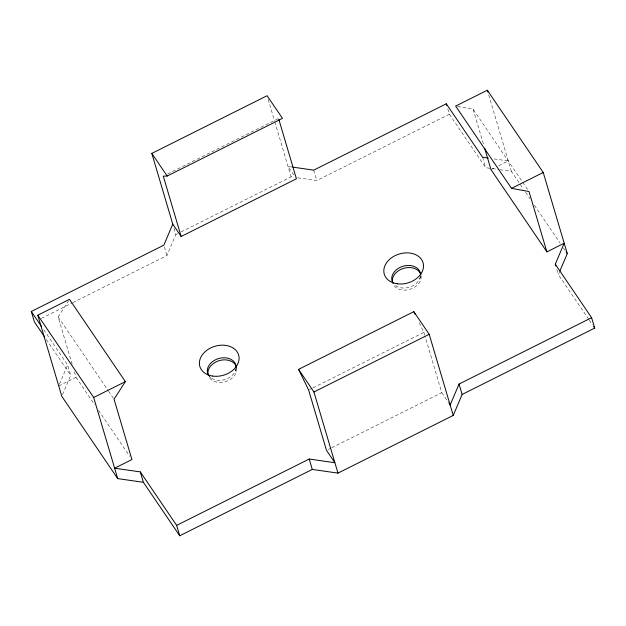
<?xml version="1.0" encoding="UTF-8"?>
<svg xmlns="http://www.w3.org/2000/svg" width="626" height="626" viewBox="0 0 626 626"><rect width="100%" height="100%" fill="white"/><g stroke="black" fill="none" stroke-linecap="round" stroke-linejoin="round"><path stroke-width="0.47" stroke-dasharray="3.13 2.35" d="M235.321 371.015L235.916 369.324M419.756 278.711L420.649 276.183M59.47 384.192L67.639 364.95L43.773 329.832M62.553 394.599L70.715 375.35L67.639 364.95M72.757 302.679L166.946 255.541L175.851 234.547L173.026 225.008M588.737 319.315L558.361 274.618L559.48 271.997M72.17 364.293L58.148 316.959L68.445 300.95M167.651 173.965L278.554 118.463M175.851 234.547L177.596 233.67M181.086 231.925L291.121 176.853L293.97 177.268M41.355 318.391L71.88 303.109M297.78 177.815L316.795 180.546L449.358 114.198L447.817 109.002M58.727 385.945L76.02 377.29L74.095 370.795M490.995 169.615L495.322 167.447M498.781 165.718L508.289 160.96L493.077 158.777M309.494 389.607L312.116 388.3M312.992 387.862L423.896 332.359L418.864 322.014M328.243 449.499L330.864 448.193M331.733 447.754L441.768 392.69L424.999 336.068M449.358 114.198L485.69 167.674L491.402 168.496M492.349 168.629L499.008 169.583M499.955 169.724L511.372 171.36L523.43 189.107M291.841 167.001L288.038 166.453L294.33 175.71M457.481 106.428L473.131 109.284L527.929 189.936M209.342 376.602L210.805 377.721M525.621 192.331L530.003 198.786M534.385 205.234L560.145 243.138M563.431 247.982L565.075 250.4M589.277 320.113L592.532 324.902M441.768 392.69L448.576 402.714M58.148 316.959L108.024 390.358M108.572 391.164L114.049 399.231M76.02 377.29L94.651 404.709M98.493 410.359L129.731 456.331M46.308 339.441L70.715 375.35M556.827 269.423L558.361 274.618M488.718 94.886L511.372 171.36M473.131 109.284L483.851 145.482M482.615 157.275L485.69 167.674M423.896 332.359L424.718 335.145M313.712 170.139L316.795 180.546M268.194 99.448L274.532 120.849M274.806 121.78L291.121 176.853M164.372 246.871L166.946 255.541M236.659 368.198A14.68 10.955 -16.5 0 1 226.268 381.375A14.68 10.955 -16.5 0 1 209.358 377.627M421.095 275.902A14.68 10.955 -16.5 0 1 409.474 289.455A14.68 10.955 -16.5 0 1 392.893 283.617M236.08 368.065A14.68 10.955 -16.5 0 1 224.429 379.677A14.68 10.955 -16.5 0 1 208.74 375.545M420.422 276.496A14.68 10.955 -16.5 0 1 410.233 286.943A14.68 10.955 -16.5 0 1 395.241 285.417"/><path stroke-width="0.94" d="M278.828 119.394L296.427 178.793L181.157 236.479L163.284 176.156L167.189 176.039L282.459 118.345L267.091 95.723L151.813 153.409L172.768 224.139L163.863 245.134L31.3 311.474L34.383 321.881L44.689 337.046M484.673 148.268L490.995 169.615L546.897 251.879L564.19 243.224L555.285 264.219L591.617 317.695L459.054 384.035L450.149 405.03L449.1 403.48M143.385 482.302L117.711 478.608L61.81 396.344L37.779 315.214L69.478 299.345L125.38 381.617L114.049 399.231L131.922 459.554L114.628 468.209L140.31 471.894L143.385 482.302L179.725 535.77L312.288 469.43L337.962 473.115L453.232 415.429L462.137 394.435L459.054 384.035M559.847 271.121L567.273 253.624L543.235 172.494L487.333 90.23L455.634 106.091L511.536 188.356L529.025 191.548L546.897 251.879M488.319 158.088L482.615 157.275L446.275 103.799L313.712 170.139L292.796 167.134M117.711 478.608L93.681 397.479L125.38 381.617M511.536 188.356L543.235 172.494M179.725 535.77L176.642 525.37L309.205 459.03L334.879 462.716L326.498 450.376L308.626 390.045L298.555 369.363L413.825 311.67L429.201 334.3L453.232 415.429M337.962 473.115L313.931 391.986L429.201 334.3M462.137 394.435L594.7 328.094L591.617 317.695M566.178 252.012L567.273 253.624M593.612 326.498L594.7 328.094M151.813 153.409L167.189 176.039M298.555 369.363L313.931 391.986M172.768 224.139L181.157 236.479M37.779 315.214L93.681 397.479M31.3 311.474L41.606 326.639M140.31 471.894L176.642 525.37M413.825 311.67L415.085 314.26M555.285 264.219L555.794 265.956M487.333 90.23L487.889 92.092M446.275 103.799L446.792 105.536M309.205 459.03L312.288 469.43M208.168 375.013A14.68 10.955 -16.5 0 1 219.609 360.521A14.68 10.955 -16.5 0 1 236.479 367.266M392.604 282.709A14.68 10.955 -16.5 0 1 404.036 268.218A14.68 10.955 -16.5 0 1 420.915 274.963M208.74 375.545A14.68 10.955 -16.5 0 1 218.99 358.44A14.68 10.955 -16.5 0 1 236.08 368.065M393.175 283.242A14.68 10.955 -16.5 0 1 402.808 266.316A14.68 10.955 -16.5 0 1 420.555 274.791M397.166 283.774A20.22 15.094 -16.5 0 0 423.176 263.1A20.22 15.094 -16.5 0 0 390.687 258.428A20.22 15.094 -16.5 0 0 397.166 283.774M212.738 376.077A20.22 15.094 -16.5 0 0 238.741 355.396A20.22 15.094 -16.5 0 0 206.251 350.732A20.22 15.094 -16.5 0 0 212.738 376.077"/></g></svg>
